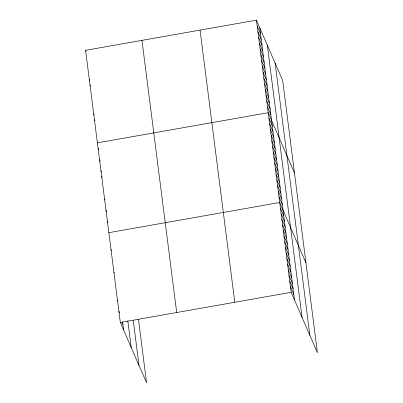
<?xml version="1.0" encoding="UTF-8"?>
<svg xmlns="http://www.w3.org/2000/svg" width="403" height="403" viewBox="0 0 403 403"><rect width="100%" height="100%" fill="white"/><g stroke="black" fill="none" stroke-linecap="round" stroke-linejoin="round"><path stroke-width="0.6" d="M138.451 319.231L146.571 382.85L120.321 322.481L85.587 50.315L256.429 20.15L282.679 80.519L317.413 352.685L291.162 292.316L256.429 20.15M97.4 142.848L268.237 112.689L294.487 173.058M108.86 232.667L279.702 202.502L305.948 262.872M120.321 322.481L291.162 292.316M257.169 25.933L260.499 33.6M257.905 31.716L261.24 39.383M258.645 37.499L261.975 45.166M259.381 43.282L262.716 50.949M260.121 49.07L263.456 56.732M260.857 54.853L264.192 62.52M261.597 60.636L264.932 68.303M262.333 66.419L265.668 74.087M263.073 72.202L266.408 79.87M263.809 77.986L267.144 85.653M264.549 83.769L267.884 91.436M265.285 89.552L268.62 97.219M266.025 95.335L269.36 103.002M266.761 101.118L270.096 108.785M267.501 106.906L270.836 114.568M268.957 118.301L272.287 125.968M269.672 123.912L273.007 131.579M270.388 129.529L273.723 137.196M271.103 135.141L274.438 142.808M271.818 140.753L275.153 148.42M272.539 146.37L275.869 154.037M273.254 151.981L276.589 159.648M273.969 157.593L277.304 165.26M274.685 163.21L278.02 170.877M275.4 168.822L278.735 176.489M276.12 174.434L279.45 182.101M276.836 180.05L280.171 187.717M277.551 185.662L280.886 193.329M278.266 191.274L281.601 198.941M278.982 196.891L282.317 204.558M280.417 208.114L283.752 215.781M281.133 213.731L284.468 221.398M281.848 219.343L285.183 227.01M282.563 224.955L285.898 232.622M283.284 230.571L286.614 238.238M283.999 236.183L287.334 243.85M284.714 241.795L288.049 249.462M285.43 247.412L288.765 255.079M286.145 253.024L289.48 260.691M286.865 258.635L290.195 266.302M287.581 264.252L290.916 271.919M288.296 269.864L291.631 277.531M289.011 275.476L292.346 283.143M289.727 281.093L293.062 288.76M290.447 286.704L293.777 294.371M85.587 50.315L86.066 51.408M89.28 79.23L89.758 80.328M90.015 85.013L90.494 86.111M93.708 113.933L94.186 115.026M94.448 119.716L94.922 120.809M98.115 148.465L98.589 149.558M99.546 159.689L100.261 161.331M100.982 170.917L101.455 172.01M101.697 176.529L102.171 177.627M104.563 198.986L105.037 200.079M105.994 210.21L106.709 211.852M107.425 221.438L107.903 222.532M111.006 249.507L111.485 250.601M113.873 271.96L114.351 273.053M117.454 300.028L117.933 301.122M118.89 311.252L119.6 312.894M121.983 322.345L122.94 324.536M275.118 63.13L309.847 335.296M267.325 45.207L302.059 317.378M259.764 27.817L294.497 299.983M200.054 30.104L234.783 302.27M141.967 40.36L176.7 312.526M133.277 320.551L139.01 365.456M127.796 320.717L131.217 347.537M122.618 322.037L123.656 330.148"/></g></svg>
